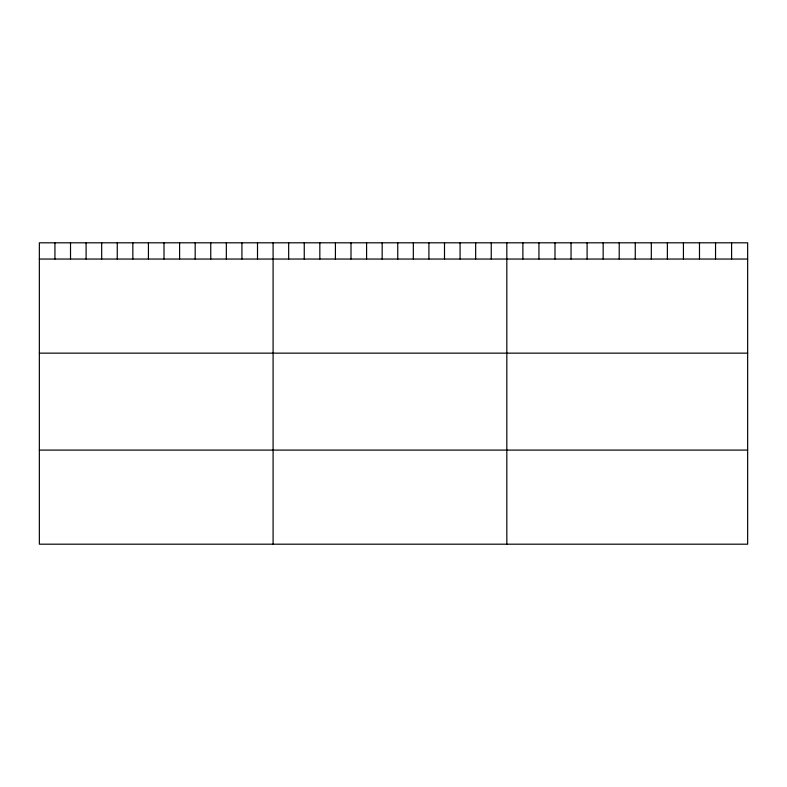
<?xml version="1.0" encoding="UTF-8"?>
<svg xmlns="http://www.w3.org/2000/svg" width="787" height="787" viewBox="0 0 787 787"><rect width="100%" height="100%" fill="white"/><g stroke="black" fill="none" stroke-linecap="round" stroke-linejoin="round"><path stroke-width="1.18" d="M747.65 259.041L747.65 544.191L39.35 544.191L39.35 242.809L747.65 242.809L747.65 259.041L39.35 259.041M39.35 353.147L747.65 353.147M39.35 450.095L747.65 450.095M731.595 242.809L731.595 259.041M715.54 242.809L715.54 259.041M699.486 242.809L699.486 259.041M683.431 242.809L683.431 259.041M667.376 242.809L667.376 259.041M651.321 242.809L651.321 259.041M635.266 242.809L635.266 259.041M619.212 242.809L619.212 259.041M603.157 242.809L603.157 259.041M587.102 242.809L587.102 259.041M571.047 242.809L571.047 259.041M554.992 242.809L554.992 259.041M538.938 242.809L538.938 259.041M522.883 242.809L522.883 259.041M506.828 242.809L506.828 544.191M491.245 242.809L491.245 259.041M475.663 242.809L475.663 259.041M460.08 242.809L460.08 259.041M444.498 242.809L444.498 259.041M428.915 242.809L428.915 259.041M413.332 242.809L413.332 259.041M397.75 242.809L397.75 259.041M382.167 242.809L382.167 259.041M366.585 242.809L366.585 259.041M351.002 242.809L351.002 259.041M335.419 242.809L335.419 259.041M319.837 242.809L319.837 259.041M304.254 242.809L304.254 259.041M288.672 242.809L288.672 259.041M273.089 242.809L273.089 544.191M257.506 242.809L257.506 259.041M241.924 242.809L241.924 259.041M226.341 242.809L226.341 259.041M210.759 242.809L210.759 259.041M195.176 242.809L195.176 259.041M179.593 242.809L179.593 259.041M164.011 242.809L164.011 259.041M148.428 242.809L148.428 259.041M132.846 242.809L132.846 259.041M117.263 242.809L117.263 259.041M101.68 242.809L101.68 259.041M86.098 242.809L86.098 259.041M70.515 242.809L70.515 259.041M54.933 242.809L54.933 259.041"/></g></svg>
